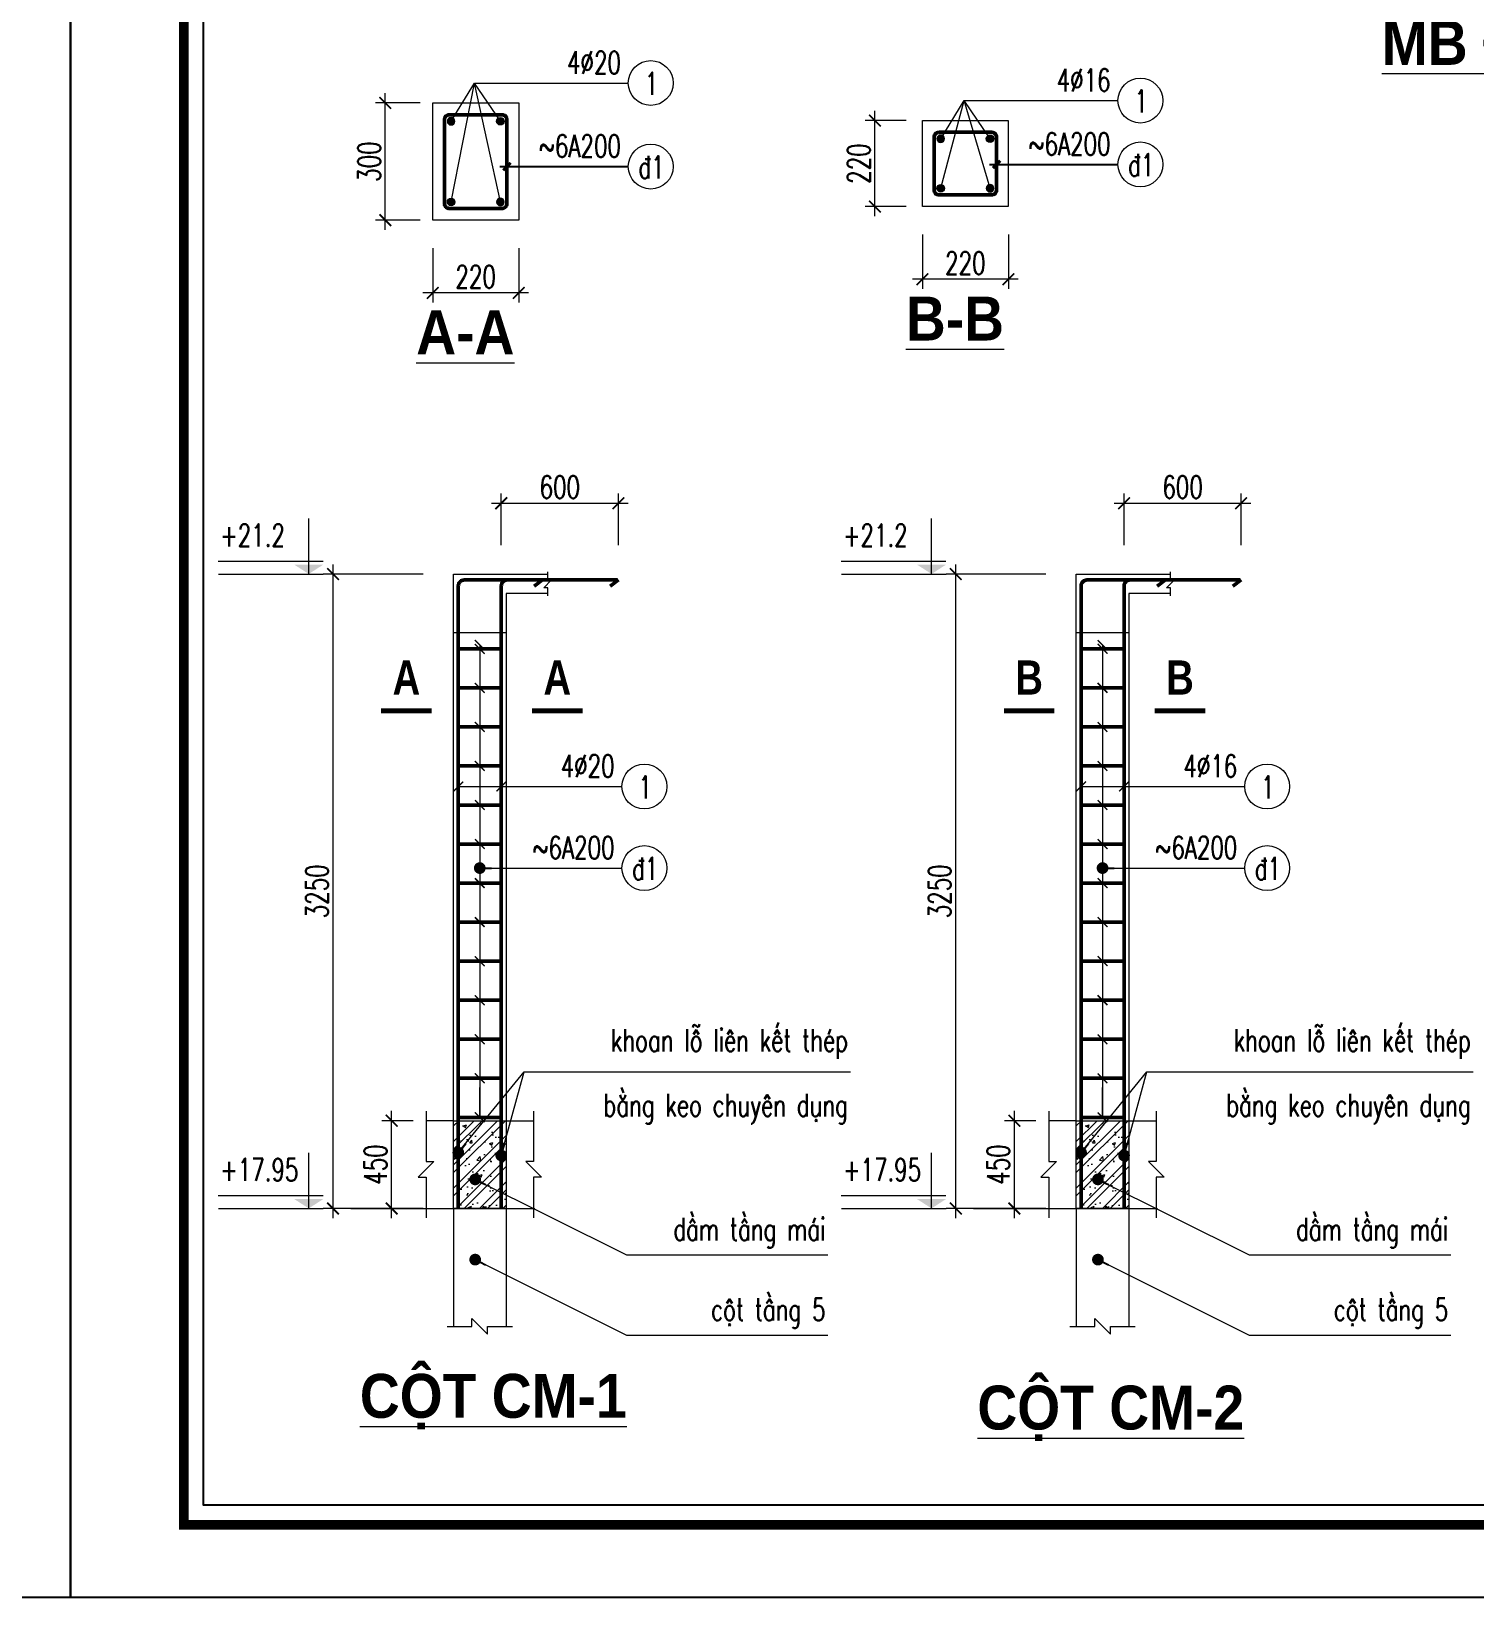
# Model space of a CAD drawing. Header units: millimetres. Extents: x 61738 to 439738, y 60858 to 151243.
# Drawn here: x 145337 to 160123, y 84100 to 100148 of the extents above; entities that cross this region are included whole.
import ezdxf
from ezdxf.enums import TextEntityAlignment as Align

# ---------------------------------------------------------------- set-up
doc = ezdxf.new("R2010")
doc.units = ezdxf.units.MM
for name, color, linetype, lineweight in [('1-THEP1', 1, 'Continuous', 50), ('10-TEXT', 4, 'Continuous', 15), ('2-THEP2', 6, 'Continuous', 50), ('3-THAY', 7, 'Continuous', 18), ('7-HATCH', 8, 'Continuous', 13), ('8-DIM', 8, 'Continuous', 15), ('9-SO HIEU', 8, 'Continuous', 15)]:
    doc.layers.add(name, color=color, linetype=linetype, lineweight=lineweight)
doc.layers.add('Khungbo', color=32, linetype='Continuous')
doc.layers.add('KICHTHUOC', color=8, linetype='Continuous')
doc.styles.add('A3 - Text 2.3', font='Vnsimli.shx', dxfattribs={"width": 0.7, "height": 230})
doc.styles.add('A3 - Text 4.5', font='VnArialH-Bold.TTF', dxfattribs={"width": 0.9, "height": 450})
doc.styles.add('A3-Text 2.3', font='vnsimli.shx', dxfattribs={"width": 0.7, "height": 230, "bigfont": 'vn.shx'})
doc.styles.add('A3-Text 3.5', font='VnArialH-Bold.TTF', dxfattribs={"width": 0.8, "height": 350})
doc.styles.add('S1', font='vnsimli.shx', dxfattribs={"width": 0.75})
doc.styles.add('T1', font='Vnsimli.shx', dxfattribs={"width": 0.7})
doc.dimstyles.new('A3-1-100', dxfattribs={"dimtxt": 200, "dimasz": 120, "dimexe": 100, "dimexo": 0, "dimgap": 50, "dimtad": 1, "dimdec": 0, "dimdsep": 49, "dimtxsty": 'A3-Text 2.3', "dimblk": 'ARCHTICK', "dimcen": 10, "dimdle": 100, "dimclrd": 8, "dimclre": 8, "dimclrt": 2, "dimadec": 0, "dimazin": 2, "dimtfac": 1, "dimtdec": 0, "dimtix": 1, "dimtmove": 1, "dimatfit": 3, "dimldrblk": 'DOT', "dimfxl": 1, "dimtolj": 1, "dimtzin": 0, "dimlwd": -1, "dimlwe": -1, "dimarcsym": 0})
doc.dimstyles.new('A3-1-100x2', dxfattribs={"dimtxt": 200, "dimasz": 120, "dimexe": 100, "dimexo": 0, "dimgap": 50, "dimtad": 1, "dimdec": 0, "dimlfac": 0.5, "dimdsep": 49, "dimtxsty": 'A3-Text 2.3', "dimblk": 'ARCHTICK', "dimcen": 10, "dimdle": 100, "dimclrd": 8, "dimclre": 8, "dimclrt": 2, "dimadec": 0, "dimazin": 2, "dimtfac": 1, "dimtdec": 0, "dimtix": 1, "dimtmove": 1, "dimatfit": 3, "dimldrblk": 'DOT', "dimfxl": 1, "dimtolj": 1, "dimtzin": 0, "dimlwd": -1, "dimlwe": -1, "dimarcsym": 0})
doc.dimstyles.new('A3-1-100x4', dxfattribs={"dimtxt": 200, "dimasz": 120, "dimexe": 100, "dimexo": 0, "dimgap": 50, "dimtad": 1, "dimdec": 0, "dimlfac": 0.25, "dimdsep": 49, "dimtxsty": 'A3-Text 2.3', "dimblk": 'ARCHTICK', "dimcen": 10, "dimdle": 100, "dimclrd": 8, "dimclre": 8, "dimclrt": 2, "dimadec": 0, "dimazin": 2, "dimtfac": 1, "dimtdec": 0, "dimtix": 1, "dimtmove": 1, "dimatfit": 3, "dimldrblk": 'DOT', "dimfxl": 1, "dimtolj": 1, "dimtzin": 0, "dimlwd": -1, "dimlwe": -1, "dimarcsym": 0})
doc.dimstyles.new('KT1-100x4', dxfattribs={"dimscale": 100, "dimtxt": 2.3, "dimasz": 0.006, "dimexe": 0.8, "dimexo": 0, "dimgap": 1.2, "dimtad": 1, "dimdec": 0, "dimlfac": 0.25, "dimrnd": 1, "dimdsep": 46, "dimtxsty": 'T1', "dimblk": 'DIMA', "dimcen": 0.09, "dimdle": 1.2, "dimclrd": 8, "dimclre": 8, "dimclrt": 7, "dimadec": 0, "dimazin": 0, "dimtfac": 1, "dimtdec": 0, "dimtix": 1, "dimtmove": 2, "dimatfit": 3, "dimldrblk": 'DIMA', "dimfxl": 1, "dimtolj": 1, "dimtzin": 0, "dimarcsym": 0})

# ---------------------------------------------------------------- blocks, each defined once
blk = doc.blocks.new('_ArchTick')
at = {"color": 0, "linetype": 'ByBlock', "const_width": 0.15}
blk.add_lwpolyline([(-0.5, -0.5), (0.5, 0.5)], dxfattribs=at)
blk = doc.blocks.new('*D114')
at = {"layer": '8-DIM', "color": 8, "transparency": 16777216}
for p, q in [((149449, 97928), (149449, 97368)), ((150330, 97928), (150330, 97368))]:
    blk.add_line(p, q, dxfattribs=at)
at = {"layer": '8-DIM', "color": 8, "linetype": 'ByBlock', "transparency": 16777216}
blk.add_line((150430, 97468), (149349, 97468), dxfattribs=at)
at = {"layer": 'Defpoints', "color": 0, "transparency": 16777216}
for p in [(149449, 97928), (150330, 97928), (149449, 97468)]:
    blk.add_point(p, dxfattribs=at)
at = {"layer": '8-DIM', "color": 8, "transparency": 16777216, "xscale": 120, "yscale": 120, "zscale": 120, "rotation": 180}
blk.add_blockref('_ArchTick', (149449, 97468), dxfattribs=at)
at = {"layer": '8-DIM', "color": 8, "transparency": 16777216, "xscale": 120, "yscale": 120, "zscale": 120}
blk.add_blockref('_ArchTick', (150330, 97468), dxfattribs=at)
at = {"layer": '8-DIM', "color": 2, "transparency": 16777216, "insert": (149889, 97633), "char_height": 230, "attachment_point": 5, "style": 'A3-Text 2.3'}
blk.add_mtext('\\A1;220', dxfattribs=at)
blk = doc.blocks.new('_Dot')
at = {"color": 0, "linetype": 'ByBlock', "lineweight": -2}
blk.add_line((-0.5, 0), (-1, 0), dxfattribs=at)
at = {"color": 0, "linetype": 'ByBlock', "const_width": 0.5}
blk.add_lwpolyline([(-0.25, 0, 1), (0.25, 0, 1)], format="xyb", close=True, dxfattribs=at)
blk = doc.blocks.new('DK THEP')
at = {"layer": '7-HATCH'}
h = blk.add_hatch(color=1, dxfattribs=at)
edge = h.paths.add_edge_path()
edge.add_arc((0, 0), 36.1, 0, 360)
at = {"layer": '7-HATCH', "color": 0}
blk.add_circle((0, 0), 36.1, dxfattribs=at)
blk = doc.blocks.new('COS')
at = {"color": 1, "linetype": 'Continuous', "const_width": 50}
blk.add_lwpolyline([(-64, -64), (64, 64)], dxfattribs=at)
blk = doc.blocks.new('DIMA')
at = {"color": 8, "linetype": 'Continuous'}
blk.add_line((120, 0), (-120, 0), dxfattribs=at)
at = {"color": 1, "linetype": 'Continuous'}
blk.add_blockref('COS', (0, 0), dxfattribs=at)
blk = doc.blocks.new('*D161')
at = {"layer": '8-DIM', "color": 8, "linetype": 'ByBlock', "ltscale": 100, "transparency": 16777216}
blk.add_line((148963, 98113), (148963, 99514), dxfattribs=at)
at = {"layer": '8-DIM', "color": 8, "ltscale": 100, "transparency": 16777216}
for p, q in [((149320, 99414), (148863, 99414)), ((149320, 98213), (148863, 98213))]:
    blk.add_line(p, q, dxfattribs=at)
at = {"layer": 'Defpoints', "color": 0, "ltscale": 100, "transparency": 16777216}
for p in [(148963, 99414), (149320, 99414), (149320, 98213)]:
    blk.add_point(p, dxfattribs=at)
at = {"layer": '8-DIM', "color": 8, "ltscale": 100, "transparency": 16777216, "xscale": 120, "yscale": 120, "zscale": 120}
for p, rotation in [((148963, 99414), 90), ((148963, 98213), 270)]:
    blk.add_blockref('_ArchTick', p, dxfattribs=dict(at, rotation=rotation))
at = {"layer": '8-DIM', "color": 2, "ltscale": 100, "transparency": 16777216, "insert": (148798, 98813), "char_height": 230, "attachment_point": 5, "rotation": 90, "style": 'A3-Text 2.3'}
blk.add_mtext('\\A1;300', dxfattribs=at)
blk = doc.blocks.new('*D115')
at = {"layer": '8-DIM', "color": 8, "transparency": 16777216}
for p, q in [((154465, 98068), (154465, 97508)), ((155346, 98068), (155346, 97508))]:
    blk.add_line(p, q, dxfattribs=at)
at = {"layer": '8-DIM', "color": 8, "linetype": 'ByBlock', "transparency": 16777216}
blk.add_line((155446, 97608), (154365, 97608), dxfattribs=at)
at = {"layer": 'Defpoints', "color": 0, "transparency": 16777216}
for p in [(154465, 98068), (155346, 98068), (154465, 97608)]:
    blk.add_point(p, dxfattribs=at)
at = {"layer": '8-DIM', "color": 8, "transparency": 16777216, "xscale": 120, "yscale": 120, "zscale": 120, "rotation": 180}
blk.add_blockref('_ArchTick', (154465, 97608), dxfattribs=at)
at = {"layer": '8-DIM', "color": 8, "transparency": 16777216, "xscale": 120, "yscale": 120, "zscale": 120}
blk.add_blockref('_ArchTick', (155346, 97608), dxfattribs=at)
at = {"layer": '8-DIM', "color": 2, "transparency": 16777216, "insert": (154905, 97773), "char_height": 230, "attachment_point": 5, "style": 'A3-Text 2.3'}
blk.add_mtext('\\A1;220', dxfattribs=at)
blk = doc.blocks.new('*D162')
at = {"layer": '8-DIM', "color": 8, "ltscale": 100, "transparency": 16777216}
for p, q in [((154300, 99234), (153879, 99234)), ((154300, 98353), (153879, 98353))]:
    blk.add_line(p, q, dxfattribs=at)
at = {"layer": '8-DIM', "color": 8, "linetype": 'ByBlock', "ltscale": 100, "transparency": 16777216}
blk.add_line((153979, 98253), (153979, 99334), dxfattribs=at)
at = {"layer": 'Defpoints', "color": 0, "ltscale": 100, "transparency": 16777216}
for p in [(153979, 99234), (154300, 99234), (154300, 98353)]:
    blk.add_point(p, dxfattribs=at)
at = {"layer": '8-DIM', "color": 8, "ltscale": 100, "transparency": 16777216, "xscale": 120, "yscale": 120, "zscale": 120}
for p, rotation in [((153979, 99234), 90), ((153979, 98353), 270)]:
    blk.add_blockref('_ArchTick', p, dxfattribs=dict(at, rotation=rotation))
at = {"layer": '8-DIM', "color": 2, "ltscale": 100, "transparency": 16777216, "insert": (153814, 98793), "char_height": 230, "attachment_point": 5, "rotation": 90, "style": 'A3-Text 2.3'}
blk.add_mtext('\\A1;220', dxfattribs=at)
blk = doc.blocks.new('CDS12')
at = {"layer": 'Defpoints'}
blk.add_lwpolyline([(91835, 363353), (49835, 363353), (49835, 393053), (91835, 393053)], close=True, dxfattribs=at)
at = {"layer": 'Khungbo', "color": 1, "const_width": 100}
blk.add_lwpolyline([(91094, 364100), (50996, 364100), (50996, 392312), (91094, 392312)], close=True, dxfattribs=at)
at = {"layer": 'Khungbo', "color": 1}
blk.add_lwpolyline([(90894, 364300), (51196, 364300), (51196, 392112), (90894, 392112)], close=True, dxfattribs=at)
blk = doc.blocks.new('Mat cat KC - Ngang')
at = {"layer": '10-TEXT', "color": 5, "const_width": 50}
blk.add_lwpolyline([(259, 0), (-259, 0)], dxfattribs=at)
at = {"layer": '10-TEXT', "color": 3, "ltscale": 500, "style": 'A3-Text 3.5', "width": 0.8}
blk.add_attdef('3', text='', height=350, dxfattribs=at).set_placement((0, 166), align=Align.CENTER)
blk = doc.blocks.new('*D706')
at = {"layer": '8-DIM', "color": 8, "linetype": 'ByBlock', "ltscale": 500, "transparency": 16777216}
blk.add_line((148428, 87987), (148428, 94687), dxfattribs=at)
at = {"layer": '8-DIM', "color": 8, "ltscale": 500, "transparency": 16777216}
for p, q in [((149350, 94587), (148328, 94587)), ((149350, 88087), (148328, 88087))]:
    blk.add_line(p, q, dxfattribs=at)
at = {"layer": 'Defpoints', "color": 0, "ltscale": 500, "transparency": 16777216}
for p in [(148428, 94587), (149350, 94587), (149350, 88087)]:
    blk.add_point(p, dxfattribs=at)
at = {"layer": '8-DIM', "color": 8, "ltscale": 500, "transparency": 16777216, "xscale": 120, "yscale": 120, "zscale": 120}
for p, rotation in [((148428, 94587), 90), ((148428, 88087), 270)]:
    blk.add_blockref('_ArchTick', p, dxfattribs=dict(at, rotation=rotation))
at = {"layer": '8-DIM', "color": 2, "ltscale": 500, "transparency": 16777216, "insert": (148263, 91337), "char_height": 230, "attachment_point": 5, "rotation": 90, "style": 'A3-Text 2.3'}
blk.add_mtext('\\A1;3250', dxfattribs=at)
blk = doc.blocks.new('*U82')
at = {"layer": '10-TEXT'}
for p, q in [((17615, 449767), (17615, 450310)), ((16728, 449893), (17756, 449893)), ((16731, 449766), (17757, 449766))]:
    blk.add_line(p, q, dxfattribs=at)
at = {"layer": '10-TEXT', "color": 1}
blk.add_solid([(17756, 449858), (17615, 449767), (17473, 449858)], dxfattribs=at)
blk = doc.blocks.new('*D707')
at = {"layer": '8-DIM', "color": 8, "linetype": 'ByBlock', "ltscale": 500, "transparency": 16777216}
blk.add_line((149028, 87987), (149028, 89087), dxfattribs=at)
at = {"layer": '8-DIM', "color": 8, "ltscale": 500, "transparency": 16777216}
for p, q in [((149249, 88987), (148928, 88987)), ((149249, 88087), (148928, 88087))]:
    blk.add_line(p, q, dxfattribs=at)
at = {"layer": 'Defpoints', "color": 0, "ltscale": 500, "transparency": 16777216}
for p in [(149028, 88987), (149249, 88987), (149249, 88087)]:
    blk.add_point(p, dxfattribs=at)
at = {"layer": '8-DIM', "color": 8, "ltscale": 500, "transparency": 16777216, "xscale": 120, "yscale": 120, "zscale": 120}
for p, rotation in [((149028, 88987), 90), ((149028, 88087), 270)]:
    blk.add_blockref('_ArchTick', p, dxfattribs=dict(at, rotation=rotation))
at = {"layer": '8-DIM', "color": 2, "ltscale": 500, "transparency": 16777216, "insert": (148863, 88537), "char_height": 230, "attachment_point": 5, "rotation": 90, "style": 'A3-Text 2.3'}
blk.add_mtext('\\A1;450', dxfattribs=at)
blk = doc.blocks.new('*D702')
at = {"layer": '8-DIM', "color": 8, "ltscale": 500, "transparency": 16777216}
for p, q in [((150151, 94883), (150151, 95413)), ((151351, 94883), (151351, 95413))]:
    blk.add_line(p, q, dxfattribs=at)
at = {"layer": '8-DIM', "color": 8, "linetype": 'ByBlock', "ltscale": 500, "transparency": 16777216}
blk.add_line((150051, 95313), (151451, 95313), dxfattribs=at)
at = {"layer": 'Defpoints', "color": 0, "ltscale": 500, "transparency": 16777216}
for p in [(151351, 95313), (150151, 94883), (151351, 94883)]:
    blk.add_point(p, dxfattribs=at)
at = {"layer": '8-DIM', "color": 8, "ltscale": 500, "transparency": 16777216, "xscale": 120, "yscale": 120, "zscale": 120, "rotation": 180}
blk.add_blockref('_ArchTick', (150151, 95313), dxfattribs=at)
at = {"layer": '8-DIM', "color": 8, "ltscale": 500, "transparency": 16777216, "xscale": 120, "yscale": 120, "zscale": 120}
blk.add_blockref('_ArchTick', (151351, 95313), dxfattribs=at)
at = {"layer": '8-DIM', "color": 2, "ltscale": 500, "transparency": 16777216, "insert": (150751, 95478), "char_height": 230, "attachment_point": 5, "style": 'A3-Text 2.3'}
blk.add_mtext('\\A1;600', dxfattribs=at)
blk = doc.blocks.new('*D703')
at = {"layer": '8-DIM', "color": 8, "linetype": 'ByBlock', "ltscale": 500, "transparency": 16777216}
blk.add_line((154808, 87987), (154808, 94687), dxfattribs=at)
at = {"layer": '8-DIM', "color": 8, "ltscale": 500, "transparency": 16777216}
for p, q in [((155730, 94587), (154708, 94587)), ((155730, 88087), (154708, 88087))]:
    blk.add_line(p, q, dxfattribs=at)
at = {"layer": 'Defpoints', "color": 0, "ltscale": 500, "transparency": 16777216}
for p in [(154808, 94587), (155730, 94587), (155730, 88087)]:
    blk.add_point(p, dxfattribs=at)
at = {"layer": '8-DIM', "color": 8, "ltscale": 500, "transparency": 16777216, "xscale": 120, "yscale": 120, "zscale": 120}
for p, rotation in [((154808, 94587), 90), ((154808, 88087), 270)]:
    blk.add_blockref('_ArchTick', p, dxfattribs=dict(at, rotation=rotation))
at = {"layer": '8-DIM', "color": 2, "ltscale": 500, "transparency": 16777216, "insert": (154643, 91337), "char_height": 230, "attachment_point": 5, "rotation": 90, "style": 'A3-Text 2.3'}
blk.add_mtext('\\A1;3250', dxfattribs=at)
blk = doc.blocks.new('*D704')
at = {"layer": '8-DIM', "color": 8, "linetype": 'ByBlock', "ltscale": 500, "transparency": 16777216}
blk.add_line((155408, 87987), (155408, 89087), dxfattribs=at)
at = {"layer": '8-DIM', "color": 8, "ltscale": 500, "transparency": 16777216}
for p, q in [((155629, 88987), (155308, 88987)), ((155629, 88087), (155308, 88087))]:
    blk.add_line(p, q, dxfattribs=at)
at = {"layer": 'Defpoints', "color": 0, "ltscale": 500, "transparency": 16777216}
for p in [(155408, 88987), (155629, 88987), (155629, 88087)]:
    blk.add_point(p, dxfattribs=at)
at = {"layer": '8-DIM', "color": 8, "ltscale": 500, "transparency": 16777216, "xscale": 120, "yscale": 120, "zscale": 120}
for p, rotation in [((155408, 88987), 90), ((155408, 88087), 270)]:
    blk.add_blockref('_ArchTick', p, dxfattribs=dict(at, rotation=rotation))
at = {"layer": '8-DIM', "color": 2, "ltscale": 500, "transparency": 16777216, "insert": (155243, 88537), "char_height": 230, "attachment_point": 5, "rotation": 90, "style": 'A3-Text 2.3'}
blk.add_mtext('\\A1;450', dxfattribs=at)
blk = doc.blocks.new('*D705')
at = {"layer": '8-DIM', "color": 8, "ltscale": 500, "transparency": 16777216}
for p, q in [((156531, 94883), (156531, 95413)), ((157731, 94883), (157731, 95413))]:
    blk.add_line(p, q, dxfattribs=at)
at = {"layer": '8-DIM', "color": 8, "linetype": 'ByBlock', "ltscale": 500, "transparency": 16777216}
blk.add_line((156431, 95313), (157831, 95313), dxfattribs=at)
at = {"layer": 'Defpoints', "color": 0, "ltscale": 500, "transparency": 16777216}
for p in [(157731, 95313), (156531, 94883), (157731, 94883)]:
    blk.add_point(p, dxfattribs=at)
at = {"layer": '8-DIM', "color": 8, "ltscale": 500, "transparency": 16777216, "xscale": 120, "yscale": 120, "zscale": 120, "rotation": 180}
blk.add_blockref('_ArchTick', (156531, 95313), dxfattribs=at)
at = {"layer": '8-DIM', "color": 8, "ltscale": 500, "transparency": 16777216, "xscale": 120, "yscale": 120, "zscale": 120}
blk.add_blockref('_ArchTick', (157731, 95313), dxfattribs=at)
at = {"layer": '8-DIM', "color": 2, "ltscale": 500, "transparency": 16777216, "insert": (157131, 95478), "char_height": 230, "attachment_point": 5, "style": 'A3-Text 2.3'}
blk.add_mtext('\\A1;600', dxfattribs=at)

msp = doc.modelspace()

# ---------------------------------------------------------------- hatches: boundary and pattern name
at = {"layer": '7-HATCH', "ltscale": 500}
h = msp.add_hatch(dxfattribs=at)
h.set_pattern_fill('BT', color=256, scale=45, pattern_type=2)
h.set_pattern_definition([(45, (-3660.22, 34252.75), (-119.32427, 119.32427), []), (45, (-3580.67, 34252.75), (-119.32427, 119.32427), []), (50, (-3660.22, 34252.75), (322.7671, -28.23846), [33.75, -371.25]), (355, (-3660.2, 34252.75), (-62.4381, 338.48646), [27, -297]), (100.4514, (-3633.32, 34250.4), (260.3292, 310.2478), [28.6831, -315.51395]), (46.1842, (-3660.2, 34342.75), (480.2585, -74.4836), [50.625, -556.875]), (96.6356, (-3620.2, 34336.55), (420.5982, 438.353), [43.0246, -473.2708]), (351.1842, (-3660.2, 34342.75), (420.5979, 438.3534), [40.5, -445.5]), (21, (-3615.22, 34320.25), (268.60817, -181.1785), [33.75, -371.25]), (326, (-3615.2, 34320.25), (109.4919, 326.3175), [27, -297]), (71.4514, (-3592.83, 34305.16), (378.1002, 145.1387), [28.6831, -315.51395]), (37.5, (-3660.22, 34252.75), (5.471935, 149.802234), [0, -293.4, 0, -301.5, 0, -298.125]), (7.5, (-3660.22, 34252.75), (118.38129, 177.48527), [0, -171.9, 0, -286.65, 0, -113.625]), (327.5, (-3760.57, 34252.75), (240.2201, -10.14969), [0, -112.5, 0, -351, 0, -465.75]), (317.5, (-3805.57, 34252.75), (262.43378, 45.04724), [0, -146.25, 0, -233.1, 0, -330.75])])
h.paths.add_polyline_path([(150201, 88987.1), (149661, 88987.1), (149661, 88087.1), (150201, 88087.1)])
h = msp.add_hatch(dxfattribs=at)
h.set_pattern_fill('BT', color=256, scale=45, pattern_type=2)
h.set_pattern_definition([(45, (2719.78, 34252.75), (-119.32427, 119.32427), []), (45, (2799.33, 34252.75), (-119.32427, 119.32427), []), (50, (2719.78, 34252.75), (322.7671, -28.23846), [33.75, -371.25]), (355, (2719.8, 34252.75), (-62.4381, 338.48646), [27, -297]), (100.4514, (2746.68, 34250.4), (260.3292, 310.2478), [28.6831, -315.51395]), (46.1842, (2719.8, 34342.75), (480.2585, -74.4836), [50.625, -556.875]), (96.6356, (2759.8, 34336.55), (420.5982, 438.353), [43.0246, -473.2708]), (351.1842, (2719.8, 34342.75), (420.5979, 438.3534), [40.5, -445.5]), (21, (2764.78, 34320.25), (268.60817, -181.1785), [33.75, -371.25]), (326, (2764.8, 34320.25), (109.4919, 326.3175), [27, -297]), (71.4514, (2787.17, 34305.16), (378.1002, 145.1387), [28.6831, -315.51395]), (37.5, (2719.78, 34252.75), (5.471935, 149.802234), [0, -293.4, 0, -301.5, 0, -298.125]), (7.5, (2719.78, 34252.75), (118.38129, 177.48527), [0, -171.9, 0, -286.65, 0, -113.625]), (327.5, (2619.43, 34252.75), (240.2201, -10.14969), [0, -112.5, 0, -351, 0, -465.75]), (317.5, (2574.43, 34252.75), (262.43378, 45.04724), [0, -146.25, 0, -233.1, 0, -330.75])])
h.paths.add_polyline_path([(156581, 88987.1), (156041, 88987.1), (156041, 88087.1), (156581, 88087.1)])

# ---------------------------------------------------------------- linework, layer by layer
at = {"layer": '1-THEP1'}
for points in [[(150379.2, 94526.7), (149771, 94526.7, 0.4142136), (149711, 94466.7), (149711, 88087.1)], [(151341, 94526.7), (150211, 94526.7, 0.4142136), (150151, 94466.7), (150151, 88087.1)], [(156759.2, 94526.7), (156151, 94526.7, 0.4142136), (156091, 94466.7), (156091, 88087.1)], [(157721, 94526.7), (156591, 94526.7, 0.4142136), (156531, 94466.7), (156531, 88087.1)]]:
    msp.add_lwpolyline(points, format="xyb", dxfattribs=at)
at = {"layer": '1-THEP1', "ltscale": 400}
for points in [[(150575.1, 94526.7), (150489.2, 94463.1)], [(151351, 94526.7), (151265.1, 94463.1)], [(156955.1, 94526.7), (156869.2, 94463.1)], [(157731, 94526.7), (157645.1, 94463.1)]]:
    msp.add_lwpolyline(points, dxfattribs=at)
at = {"layer": '2-THEP2'}
for points in [[(149619.7, 99293.7), (150159.7, 99293.7, -0.4142136), (150209.7, 99243.7), (150209.7, 98382.9, -0.4142136), (150159.7, 98332.9), (149619.7, 98332.9, -0.4142136), (149569.7, 98382.9), (149569.7, 99243.7, -0.4142136)], [(154635.7, 99113.7), (155175.7, 99113.7, -0.4142136), (155225.7, 99063.7), (155225.7, 98522.9, -0.4142136), (155175.7, 98472.9), (154635.7, 98472.9, -0.4142136), (154585.7, 98522.9), (154585.7, 99063.7, -0.4142136)]]:
    msp.add_lwpolyline(points, format="xyb", close=True, dxfattribs=at)
at = {"layer": '2-THEP2', "ltscale": 500}
for points in [[(149711, 93821.3), (150151, 93821.3)], [(156091, 93821.3), (156531, 93821.3)], [(149711, 93421.3), (150151, 93421.3)], [(156091, 93421.3), (156531, 93421.3)], [(149711, 93021.3), (150151, 93021.3)], [(156091, 93021.3), (156531, 93021.3)], [(149711, 92621.3), (150151, 92621.3)], [(156091, 92621.3), (156531, 92621.3)], [(149711, 92221.3), (150151, 92221.3)], [(156091, 92221.3), (156531, 92221.3)], [(149711, 91821.3), (150151, 91821.3)], [(156091, 91821.3), (156531, 91821.3)], [(149711, 91421.3), (150151, 91421.3)], [(156091, 91421.3), (156531, 91421.3)], [(149711, 91021.3), (150151, 91021.3)], [(156091, 91021.3), (156531, 91021.3)], [(149711, 90621.3), (150151, 90621.3)], [(156091, 90621.3), (156531, 90621.3)], [(149711, 90221.3), (150151, 90221.3)], [(156091, 90221.3), (156531, 90221.3)], [(149711, 89821.3), (150151, 89821.3)], [(156091, 89821.3), (156531, 89821.3)], [(149711, 89421.3), (150151, 89421.3)], [(156091, 89421.3), (156531, 89421.3)], [(149711, 89021.3), (150151, 89021.3)], [(156091, 89021.3), (156531, 89021.3)]]:
    msp.add_lwpolyline(points, dxfattribs=at)
at = {"layer": '3-THAY'}
for p, q in [((149449.7, 99413.7), (150329.7, 99413.7)), ((149449.7, 98212.9), (149449.7, 99413.7)), ((150329.7, 99413.7), (150329.7, 98212.9)), ((154465.7, 99233.7), (155345.7, 99233.7)), ((154465.7, 98352.9), (154465.7, 99233.7)), ((155345.7, 99233.7), (155345.7, 98352.9)), ((155345.7, 98352.9), (154465.7, 98352.9)), ((150329.7, 98212.9), (149449.7, 98212.9))]:
    msp.add_line(p, q, dxfattribs=at)
at = {"layer": '3-THAY', "ltscale": 500}
for p, q in [((149661, 88087.1), (149661, 94587.1)), ((149661, 94587.1), (150626.8, 94587.1)), ((156041, 88087.1), (156041, 94587.1)), ((156041, 94587.1), (157006.8, 94587.1))]:
    msp.add_line(p, q, dxfattribs=at)
for points in [[(150626.8, 94387.1), (150201, 94387.1), (150201, 88087.1)], [(157006.8, 94387.1), (156581, 94387.1), (156581, 88087.1)], [(149661, 93987.1), (150201, 93987.1)], [(149661, 93987.1), (150201, 93987.1)], [(156041, 93987.1), (156581, 93987.1)], [(156041, 93987.1), (156581, 93987.1)], [(149661, 88987.1), (149380.4, 88987.1)], [(149661, 88987.1), (150201, 88987.1)], [(150201, 88987.1), (150481.6, 88987.1)], [(156041, 88987.1), (155760.4, 88987.1)], [(156041, 88987.1), (156581, 88987.1)], [(156581, 88987.1), (156861.6, 88987.1)], [(148609.6, 88087.1), (150495.7, 88087.1)], [(149661, 88087.1), (149661, 86879.4)], [(150201, 88087.1), (150201, 86879.4)], [(154989.6, 88087.1), (156875.7, 88087.1)], [(156041, 88087.1), (156041, 86879.4)], [(156581, 88087.1), (156581, 86879.4)]]:
    msp.add_lwpolyline(points, dxfattribs=at)
for points in [[(149661, 88987.1), (150201, 88987.1), (150201, 88087.1), (149661, 88087.1)], [(156041, 88987.1), (156581, 88987.1), (156581, 88087.1), (156041, 88087.1)]]:
    msp.add_lwpolyline(points, close=True, dxfattribs=at)
at = {"layer": '7-HATCH', "ltscale": 500}
for points in [[(150626.8, 94363.1), (150626.8, 94447.1), (150586.8, 94447.1), (150666.8, 94527.1), (150626.8, 94527.1), (150626.8, 94611.1)], [(157006.8, 94363.1), (157006.8, 94447.1), (156966.8, 94447.1), (157046.8, 94527.1), (157006.8, 94527.1), (157006.8, 94611.1)], [(149380.4, 89083.1), (149380.4, 88567.1), (149460.4, 88567.1), (149300.4, 88407.1), (149380.4, 88407.1), (149380.4, 87991.1)], [(150481.6, 89083.1), (150481.6, 88567.1), (150401.6, 88567.1), (150561.6, 88407.1), (150481.6, 88407.1), (150481.6, 87991.1)], [(155760.4, 89083.1), (155760.4, 88567.1), (155840.4, 88567.1), (155680.4, 88407.1), (155760.4, 88407.1), (155760.4, 87991.1)], [(156861.6, 89083.1), (156861.6, 88567.1), (156781.6, 88567.1), (156941.6, 88407.1), (156861.6, 88407.1), (156861.6, 87991.1)], [(149596.2, 86879.4), (149851, 86879.4), (149851, 86959.4), (150011, 86799.4), (150011, 86879.4), (150265.8, 86879.4)], [(155976.2, 86879.4), (156231, 86879.4), (156231, 86959.4), (156391, 86799.4), (156391, 86879.4), (156645.8, 86879.4)]]:
    msp.add_lwpolyline(points, dxfattribs=at)
at = {"layer": '9-SO HIEU'}
for centre in [(151682.8, 99618.5), (156698.9, 99438.5), (151682.8, 98762.4), (156698.9, 98784.2), (151617.5, 92411), (157997.5, 92411), (151617.5, 91575), (157997.5, 91575)]:
    msp.add_circle(centre, 230, dxfattribs=at)

# ---------------------------------------------------------------- block references
at = {"layer": '8-DIM'}
for p, values in [((149179.1, 93186.5), {'3': 'a'}), ((150724.9, 93186.5), {'3': 'a'}), ((155559.1, 93186.5), {'3': 'b'}), ((157104.9, 93186.5), {'3': 'b'})]:
    msp.add_blockref('Mat cat KC - Ngang', p, dxfattribs=at).add_auto_attribs(values)
at = {"layer": '9-SO HIEU', "yscale": 1.067489280016162, "zscale": 1.067489280016162}
for p, xscale in [((149637.2, 99227), -1.067489280016162), ((150142.1, 99227), 1.067489280016162), ((154653.3, 99047), -1.067489280016162), ((155158.1, 99047), 1.067489280016162)]:
    msp.add_blockref('DK THEP', p, dxfattribs=dict(at, xscale=xscale))
at = {"layer": '9-SO HIEU', "yscale": 1.067489280016162, "zscale": 1.067489280016162, "rotation": 180}
for p, xscale in [((154653.3, 98539.6), 1.067489280016162), ((155158.1, 98539.6), -1.067489280016162), ((149637.2, 98399.6), 1.067489280016162), ((150142.1, 98399.6), -1.067489280016162)]:
    msp.add_blockref('DK THEP', p, dxfattribs=dict(at, xscale=xscale))
at = {"layer": 'KICHTHUOC'}
for p in [(53903.3, -279252.9), (95903.3, -279252.9)]:
    msp.add_blockref('CDS12', p, dxfattribs=at)
at = {"layer": 'KICHTHUOC', "xscale": 1.045454545455868, "yscale": 1.045454545455868, "zscale": 1.045454545455868}
for p in [(129763.7, -375622.6), (136143.7, -375622.6), (129763.7, -382122.6), (136143.7, -382122.6)]:
    msp.add_blockref('*U82', p, dxfattribs=at)

# ---------------------------------------------------------------- texts
at = {"layer": '10-TEXT'}
for s, height, style, width, p in [('%%Umb ®Þnh vÞ cét tÇng m¸i x©y míi', 450, 'A3 - Text 4.5', 0.9, (164174.4, 99804.2)), ('1', 230, 'S1', 0.7, (151690.5, 99497.1)), ('1', 230, 'S1', 0.7, (156706.6, 99317.1)), ('®1', 230, 'S1', 0.7, (151690.5, 98641.1)), ('®1', 230, 'S1', 0.7, (156706.6, 98662.9)), ('%%Ub-b', 450, 'A3 - Text 4.5', 0.9, (154798.9, 96980)), ('%%Ua-a', 450, 'A3 - Text 4.5', 0.9, (149782.8, 96840)), ('1', 230, 'S1', 0.7, (151625.2, 92289.6)), ('1', 230, 'S1', 0.7, (158005.2, 92289.6)), ('®1', 230, 'S1', 0.7, (151625.2, 91453.7)), ('®1', 230, 'S1', 0.7, (158005.2, 91453.7)), ('%%Ucét cm-1', 450, 'A3 - Text 4.5', 0.9, (150069.4, 85942.7)), ('%%Ucét cm-2', 450, 'A3 - Text 4.5', 0.9, (156395.5, 85822.7))]:
    msp.add_text(s, height=height, dxfattribs=dict(at, style=style, width=width)).set_placement(p, align=Align.CENTER)
at = {"layer": '10-TEXT', "style": 'S1', "width": 0.7}
for s, p in [('4`20', (151377.2, 99713.1)), ('4`16', (156393.3, 99533.1)), ('~6A200', (151377.2, 98857)), ('~6A200', (156393.3, 98878.8)), ('4`20', (151311.8, 92505.6)), ('4`16', (157691.8, 92505.6)), ('~6A200', (151311.8, 91669.7)), ('~6A200', (157691.8, 91669.7)), ('khoan lç liªn kÕt thÐp', (153703.5, 89695.7)), ('khoan lç liªn kÕt thÐp', (160083.5, 89695.7)), ('b»ng keo chuyªn dông', (153703.5, 89031.2)), ('b»ng keo chuyªn dông', (160083.5, 89031.2)), ('dÇm tÇng m¸i', (153473.6, 87760.3)), ('dÇm tÇng m¸i', (159853.6, 87760.3)), ('cét tÇng 5', (153473.6, 86938.3)), ('cét tÇng 5', (159853.6, 86938.3))]:
    msp.add_text(s, height=230, dxfattribs=at).set_placement(p, align=Align.RIGHT)
at = {"layer": '10-TEXT', "style": 'A3 - Text 2.3', "width": 0.7}
for s, p in [('+21.2', (147272.3, 94869.8)), ('+21.2', (153652.3, 94869.8)), ('+17.95', (147272.3, 88369.8)), ('+17.95', (153652.3, 88369.8))]:
    msp.add_text(s, height=230, dxfattribs=at).set_placement(p)

# ---------------------------------------------------------------- dimensions: what is measured, and where the dimension line sits
at = {"layer": '8-DIM', "ltscale": 100}
for base, p1, p2, picture, middle in [((148962.6, 99413.7), (149320.4, 98212.9), (149320.4, 99413.7), '*D161', (148797.6, 98813.3)), ((153978.7, 99233.7), (154300.4, 98352.9), (154300.4, 99233.7), '*D162', (153813.7, 98793.3))]:
    dim = msp.add_linear_dim(base=base, p1=p1, p2=p2, angle=90, dimstyle='A3-1-100x4', dxfattribs=at)
    dim.commit()
    dim.dimension.update_dxf_attribs({"geometry": picture, "text_midpoint": middle})
at = {"layer": '8-DIM'}
for base, p1, p2, picture, middle in [((154464.9, 97608.3), (155345.7, 98068), (154464.9, 98068), '*D115', (154905.3, 97773.3)), ((149448.8, 97468.3), (150329.7, 97928), (149448.8, 97928), '*D114', (149889.2, 97633.3))]:
    dim = msp.add_linear_dim(base=base, p1=p1, p2=p2, angle=180, dimstyle='A3-1-100x4', dxfattribs=at)
    dim.commit()
    dim.dimension.update_dxf_attribs({"geometry": picture, "text_midpoint": middle})
at = {"layer": '8-DIM', "ltscale": 500}
for base, p1, p2, picture, middle in [((151351, 95313.1), (150151, 94883.1), (151351, 94883.1), '*D702', (150751, 95478.1)), ((157731, 95313.1), (156531, 94883.1), (157731, 94883.1), '*D705', (157131, 95478.1))]:
    dim = msp.add_linear_dim(base=base, p1=p1, p2=p2, dimstyle='A3-1-100x2', dxfattribs=at)
    dim.commit()
    dim.dimension.update_dxf_attribs({"geometry": picture, "text_midpoint": middle})
for base, p1, p2, picture, middle in [((148427.9, 94587.1), (149349.8, 88087.1), (149349.8, 94587.1), '*D706', (148262.9, 91337.1)), ((154807.9, 94587.1), (155729.8, 88087.1), (155729.8, 94587.1), '*D703', (154642.9, 91337.1)), ((149027.9, 88987.1), (149248.8, 88087.1), (149248.8, 88987.1), '*D707', (148862.9, 88537.1)), ((155407.9, 88987.1), (155628.8, 88087.1), (155628.8, 88987.1), '*D704', (155242.9, 88537.1))]:
    dim = msp.add_linear_dim(base=base, p1=p1, p2=p2, angle=90, dimstyle='A3-1-100x2', dxfattribs=at)
    dim.commit()
    dim.dimension.update_dxf_attribs({"geometry": picture, "text_midpoint": middle})

# ---------------------------------------------------------------- leaders
at = {"layer": '7-HATCH', "ltscale": 500}
for points, override in [([(149931, 91575), (151387.5, 91575)], {"dimtad": 0}), ([(156311, 91575), (157767.5, 91575)], {"dimtad": 0}), ([(149711, 88659.9), (150385.5, 89486.6), (153728.2, 89486.6)], {"dimtad": 0}), ([(150151, 88630.4), (150385.5, 89486.6)], {"dimgap": 50, "dimtad": 0}), ([(156091, 88659.9), (156765.5, 89486.6), (160108.2, 89486.6)], {"dimtad": 0}), ([(156531, 88630.4), (156765.5, 89486.6)], {"dimgap": 50, "dimtad": 0}), ([(149883.8, 88385.3), (151434.6, 87613), (153498.3, 87613)], {"dimtad": 0}), ([(156263.8, 88385.3), (157814.6, 87613), (159878.3, 87613)], {"dimtad": 0}), ([(149883.8, 87563.3), (151434.6, 86791), (153498.3, 86791)], {"dimtad": 0}), ([(156263.8, 87563.3), (157814.6, 86791), (159878.3, 86791)], {"dimtad": 0})]:
    msp.add_leader(points, dimstyle='A3-1-100', override=override, dxfattribs=at)
at = {"layer": '9-SO HIEU', "ltscale": 100}
for points in [[(149637.2, 99227), (149876.2, 99618.5), (151452.8, 99618.5)], [(149637.2, 98399.6), (149876.2, 99618.5)], [(150142.1, 99227), (149876.2, 99618.5)], [(150142.1, 98399.6), (149876.2, 99618.5)], [(154653.3, 99047), (154892.2, 99438.5), (156468.9, 99438.5)], [(154653.3, 98539.6), (154892.2, 99438.5)], [(155158.1, 99047), (154892.2, 99438.5)], [(155158.1, 98539.6), (154892.2, 99438.5)]]:
    msp.add_leader(points, dimstyle='A3-1-100', override={"dimasz": 100, "dimgap": 1.2, "dimtad": 0, "dimldrblk": 'None'}, dxfattribs=at)
at = {"layer": '9-SO HIEU'}
for points in [[(150209.7, 98762.4), (151452.8, 98762.4)], [(155225.7, 98784.2), (156468.9, 98784.2)]]:
    msp.add_leader(points, dimstyle='KT1-100x4', dxfattribs=at)
at = {"layer": '9-SO HIEU', "ltscale": 500}
for points, override in [([(149931, 93860.9), (149931, 89082.4)], {"dimasz": 100, "dimgap": 50, "dimtad": 0, "dimldrblk": 'ArchTick'}), ([(156311, 93860.9), (156311, 89082.4)], {"dimasz": 100, "dimgap": 50, "dimtad": 0, "dimldrblk": 'ArchTick'}), ([(149931, 93821.3), (149931, 93427.2)], {"dimasz": 100, "dimtad": 0, "dimldrblk": 'ArchTick'}), ([(156311, 93821.3), (156311, 93427.2)], {"dimasz": 100, "dimtad": 0, "dimldrblk": 'ArchTick'}), ([(149931, 93421.3), (149931, 93027.2)], {"dimasz": 100, "dimtad": 0, "dimldrblk": 'ArchTick'}), ([(156311, 93421.3), (156311, 93027.2)], {"dimasz": 100, "dimtad": 0, "dimldrblk": 'ArchTick'}), ([(149931, 93021.3), (149931, 92627.2)], {"dimasz": 100, "dimtad": 0, "dimldrblk": 'ArchTick'}), ([(156311, 93021.3), (156311, 92627.2)], {"dimasz": 100, "dimtad": 0, "dimldrblk": 'ArchTick'}), ([(149931, 92621.3), (149931, 92227.2)], {"dimasz": 100, "dimtad": 0, "dimldrblk": 'ArchTick'}), ([(156311, 92621.3), (156311, 92227.2)], {"dimasz": 100, "dimtad": 0, "dimldrblk": 'ArchTick'}), ([(149711, 92411), (151387.5, 92411)], {"dimasz": 100, "dimgap": 50, "dimtad": 0, "dimldrblk": 'ArchTick'}), ([(150151, 92411), (150460.2, 92411)], {"dimasz": 100, "dimtad": 0, "dimldrblk": 'ArchTick'}), ([(156091, 92411), (157767.5, 92411)], {"dimasz": 100, "dimgap": 50, "dimtad": 0, "dimldrblk": 'ArchTick'}), ([(156531, 92411), (156840.2, 92411)], {"dimasz": 100, "dimtad": 0, "dimldrblk": 'ArchTick'}), ([(149931, 92221.3), (149931, 91827.2)], {"dimasz": 100, "dimtad": 0, "dimldrblk": 'ArchTick'}), ([(156311, 92221.3), (156311, 91827.2)], {"dimasz": 100, "dimtad": 0, "dimldrblk": 'ArchTick'}), ([(149931, 91821.3), (149931, 91427.2)], {"dimasz": 100, "dimtad": 0, "dimldrblk": 'ArchTick'}), ([(156311, 91821.3), (156311, 91427.2)], {"dimasz": 100, "dimtad": 0, "dimldrblk": 'ArchTick'}), ([(149931, 91421.3), (149931, 91027.2)], {"dimasz": 100, "dimtad": 0, "dimldrblk": 'ArchTick'}), ([(156311, 91421.3), (156311, 91027.2)], {"dimasz": 100, "dimtad": 0, "dimldrblk": 'ArchTick'}), ([(149931, 91021.3), (149931, 90627.2)], {"dimasz": 100, "dimtad": 0, "dimldrblk": 'ArchTick'}), ([(156311, 91021.3), (156311, 90627.2)], {"dimasz": 100, "dimtad": 0, "dimldrblk": 'ArchTick'}), ([(149931, 90621.3), (149931, 90227.2)], {"dimasz": 100, "dimtad": 0, "dimldrblk": 'ArchTick'}), ([(156311, 90621.3), (156311, 90227.2)], {"dimasz": 100, "dimtad": 0, "dimldrblk": 'ArchTick'}), ([(149931, 90221.3), (149931, 89827.2)], {"dimasz": 100, "dimtad": 0, "dimldrblk": 'ArchTick'}), ([(156311, 90221.3), (156311, 89827.2)], {"dimasz": 100, "dimtad": 0, "dimldrblk": 'ArchTick'}), ([(149931, 89821.3), (149931, 89427.2)], {"dimasz": 100, "dimtad": 0, "dimldrblk": 'ArchTick'}), ([(156311, 89821.3), (156311, 89427.2)], {"dimasz": 100, "dimtad": 0, "dimldrblk": 'ArchTick'}), ([(149931, 89421.3), (149931, 89027.2)], {"dimasz": 100, "dimtad": 0, "dimldrblk": 'ArchTick'}), ([(156311, 89421.3), (156311, 89027.2)], {"dimasz": 100, "dimtad": 0, "dimldrblk": 'ArchTick'}), ([(149931, 89022), (149931, 89326.2)], {"dimasz": 100, "dimtad": 0, "dimldrblk": 'ArchTick'}), ([(156311, 89022), (156311, 89326.2)], {"dimasz": 100, "dimtad": 0, "dimldrblk": 'ArchTick'})]:
    msp.add_leader(points, dimstyle='A3-1-100x4', override=override, dxfattribs=at)

doc.saveas('drawing.dxf')
